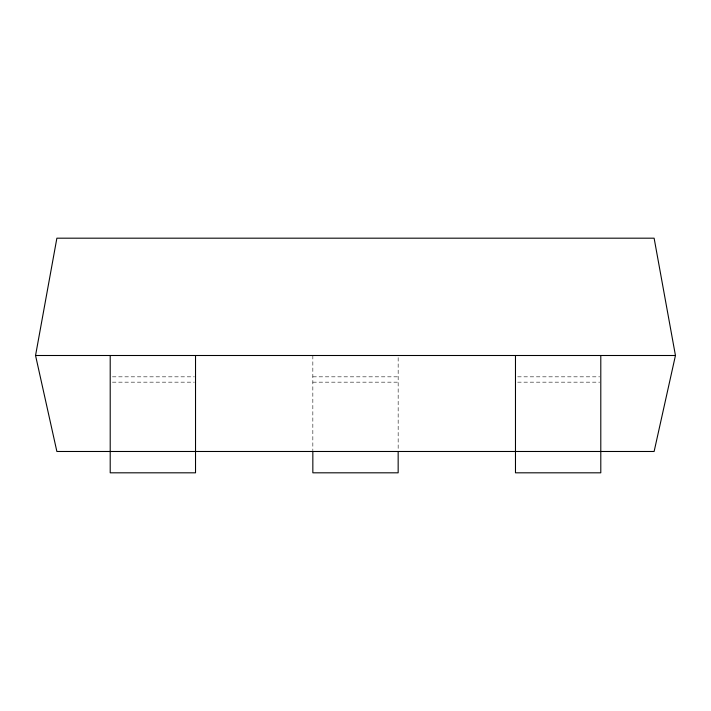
<?xml version="1.0" encoding="UTF-8"?>
<svg xmlns="http://www.w3.org/2000/svg" width="711" height="711" viewBox="0 0 711 711"><rect width="100%" height="100%" fill="white"/><g stroke="black" fill="none" stroke-linecap="round" stroke-linejoin="round"><path stroke-width="0.53" stroke-dasharray="3.56 2.67" d="M112.418 376.83L194.414 376.83M312.84 376.83L398.16 376.83M517.688 376.83L599.684 376.83M112.418 382.163L194.414 382.163M312.84 382.163L398.16 382.163M517.688 382.163L599.684 382.163M398.16 357.633L398.16 450.756M312.84 355.5L312.84 450.756"/><path stroke-width="1.07" d="M35.55 355.5L56.88 238.185L654.12 238.185L675.45 355.5L654.12 451.485L56.88 451.485L35.55 355.5L675.45 355.5M600.795 355.5L600.795 472.815L515.475 472.815L515.475 355.5M398.16 451.485L398.16 472.815L312.84 472.815L312.84 451.485M195.525 355.5L195.525 472.815L110.205 472.815L110.205 355.5"/></g></svg>
